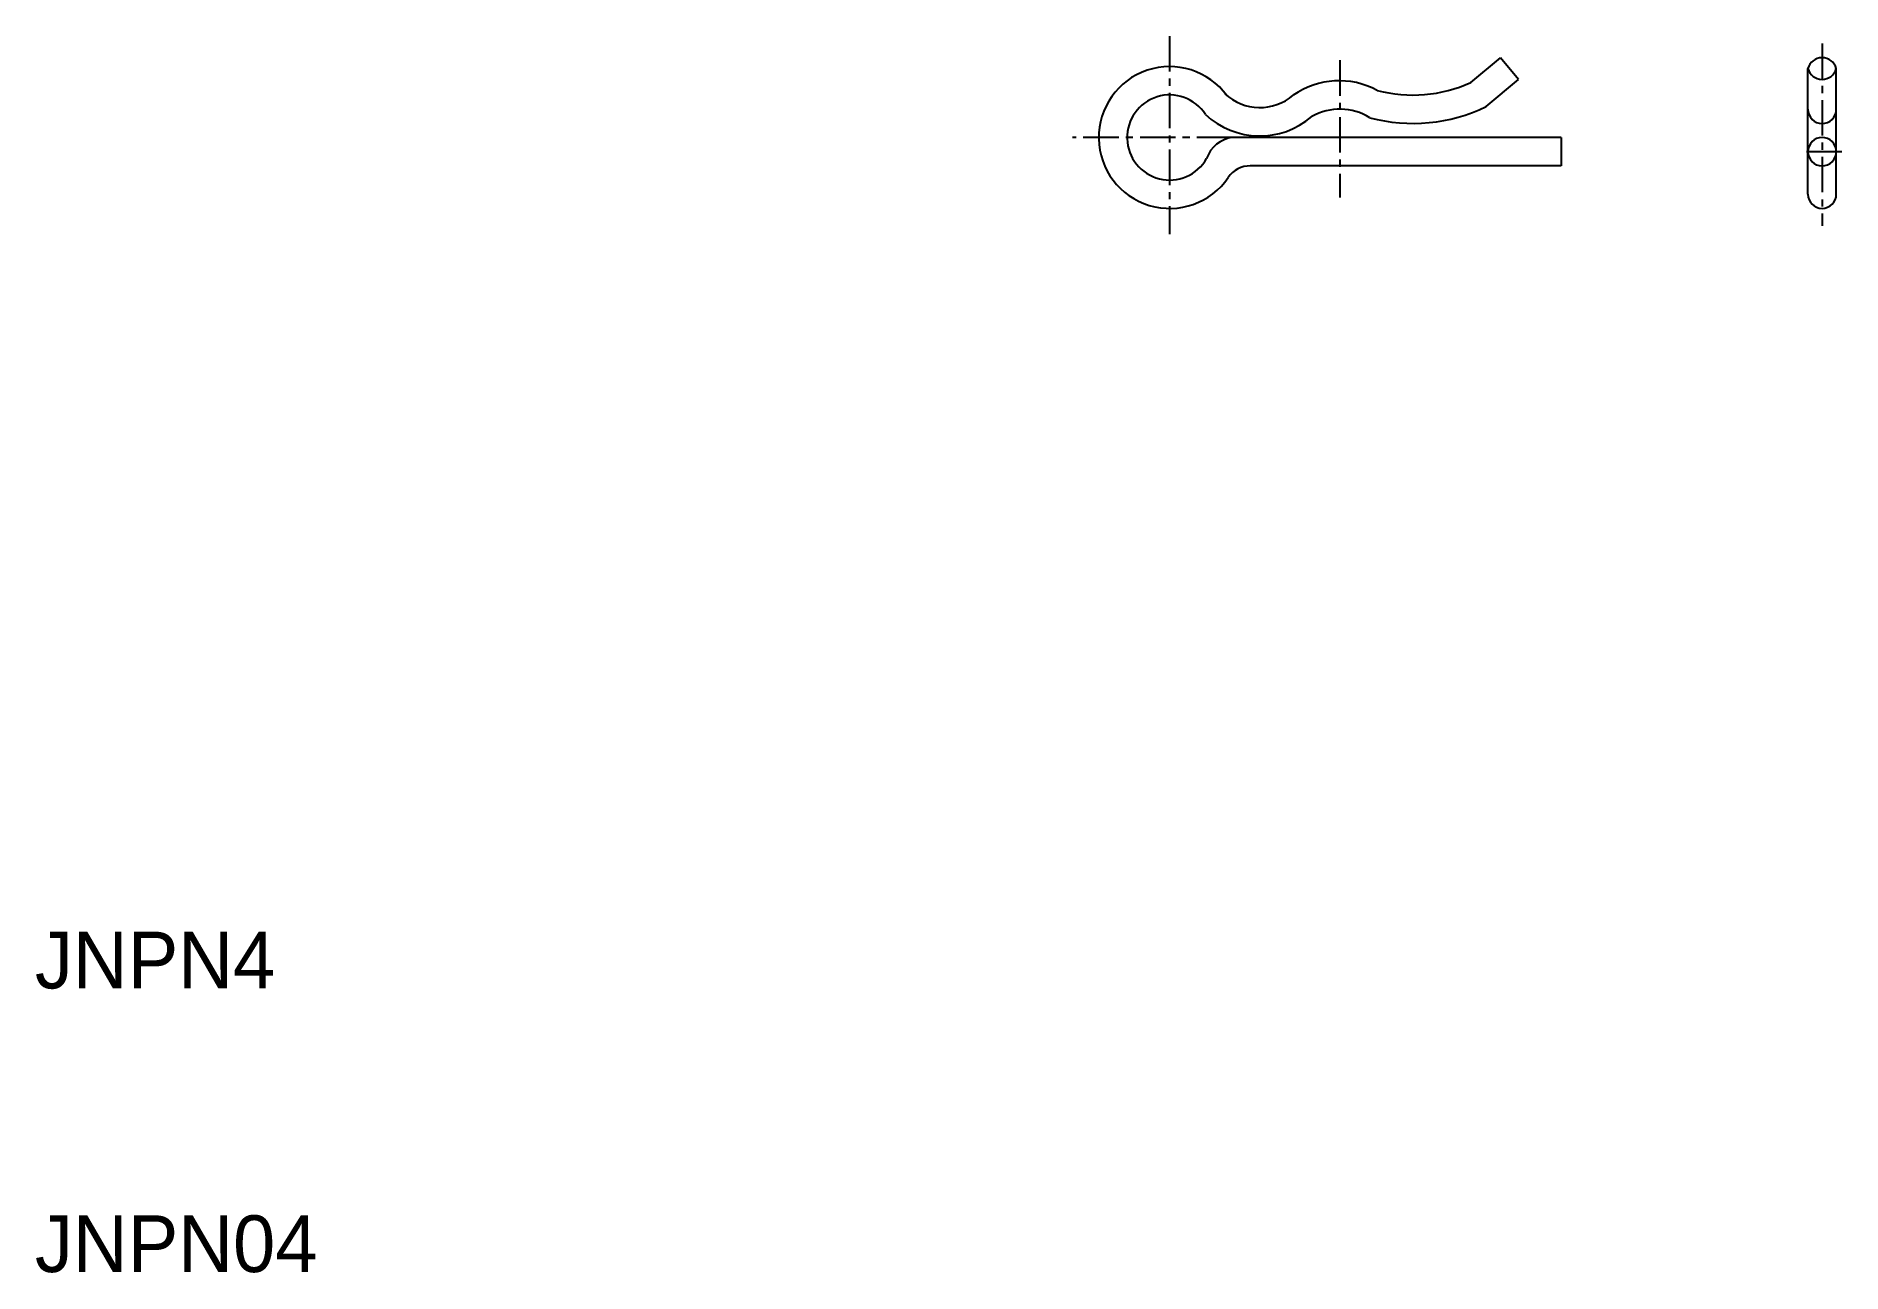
# Model space of a CAD drawing. Extents: x 10 to 73.7, y 10 to 53.6.
import ezdxf

# ---------------------------------------------------------------- set-up
doc = ezdxf.new("R2010")
doc.units = 0
doc.linetypes.add('CENTER', pattern=[2, 1.25, -0.25, 0.25, -0.25])
doc.layers.get('0').update_dxf_attribs({"linetype": 'CONTINUOUS'})
doc.layers.add('CENTER', color=1, linetype='CENTER')

msp = doc.modelspace()

# ---------------------------------------------------------------- linework, layer by layer
at = {"color": 7, "linetype": 'CONTINUOUS'}
for p, q in [((60.612997, 51.937709), (61.657212, 52.81391)), ((62.3, 52.047866), (61.657212, 52.81391)), ((72.5, 48), (72.5, 52.430888)), ((73.5, 48), (73.5, 52.430888)), ((61.15633, 51.088212), (62.3, 52.047866)), ((63.8, 50), (52.219943, 50)), ((63.8, 50), (63.8, 49)), ((63.8, 49), (52.843509, 49))]:
    msp.add_line(p, q, dxfattribs=at)
for centre, radius, start, end in [((50, 50), 2.5, 36.263259, 325.677021), ((73, 52.296047), 0.517863, 15.092561, 164.907439), ((73, 52.565729), 0.517863, 195.092561, 344.907439), ((55.97458, 49.153426), 2.845574, 61.829361, 124.629549), ((58.580331, 56.401642), 4.904939, 255.086259, 294.482295), ((50, 50), 1.5, 32.768655, 330.411256), ((53.177203, 52.856959), 1.802336, 226.867905, 310.911171), ((56, 49), 2, 57.973969, 119.590023), ((58.580331, 56.401642), 5.904939, 255.086257, 295.864525), ((73, 50.992688), 0.5, 180, 0), ((53.177203, 52.856959), 2.802336, 226.867905, 310.911171), ((52.344175, 48.910226), 1.096832, 96.503505, 161.440105), ((73, 49.5), 0.5, 0, 180), ((73, 49.5), 0.5, 180, 0), ((52.843509, 48.05481), 0.94519, 90, 145.486393), ((73, 48), 0.5, 180, 0)]:
    msp.add_arc(centre, radius, start, end, dxfattribs=at)
at = {"layer": 'CENTER', "color": 1, "linetype": 'CENTER'}
for p, q in [((50, 53.574064), (50, 46.590002)), ((73, 53.317699), (73, 46.881852)), ((56, 52.720398), (56, 47.885107)), ((54.206767, 50), (46.571154, 50)), ((73.697197, 49.5), (72.350875, 49.5))]:
    msp.add_line(p, q, dxfattribs=at)

# ---------------------------------------------------------------- texts
at = {"color": 7, "linetype": 'CONTINUOUS'}
for s, p in [('JNPN4', (10, 20)), ('JNPN04', (10, 10))]:
    msp.add_text(s, height=2, dxfattribs=at).set_placement(p)

doc.saveas('drawing.dxf')
